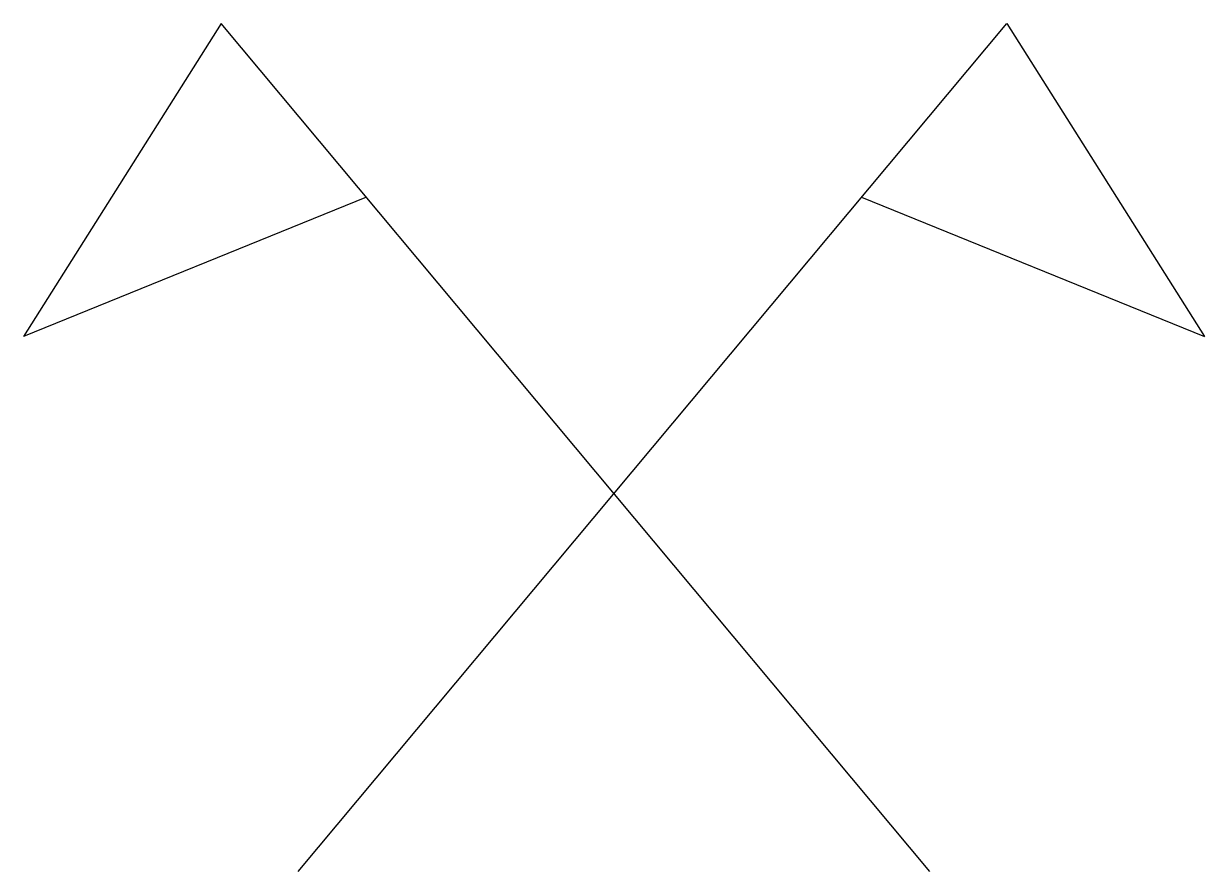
# Model space of a CAD drawing. Header units: inches. Extents: x -5.5 to 5.5, y -3.5 to 4.4.
import ezdxf

# ---------------------------------------------------------------- set-up
doc = ezdxf.new("R2010")
doc.units = ezdxf.units.IN
doc.header["$MEASUREMENT"] = 0

msp = doc.modelspace()

# ---------------------------------------------------------------- linework, layer by layer
for p, q in [((-3.643, 4.359), (-5.476, 1.458)), ((2.928, -3.503), (-3.643, 4.359)), ((-2.928, -3.503), (3.643, 4.359)), ((3.643, 4.359), (5.476, 1.458)), ((-2.296, 2.748), (-5.476, 1.458)), ((2.296, 2.748), (5.476, 1.458))]:
    msp.add_line(p, q)

doc.saveas('drawing.dxf')
